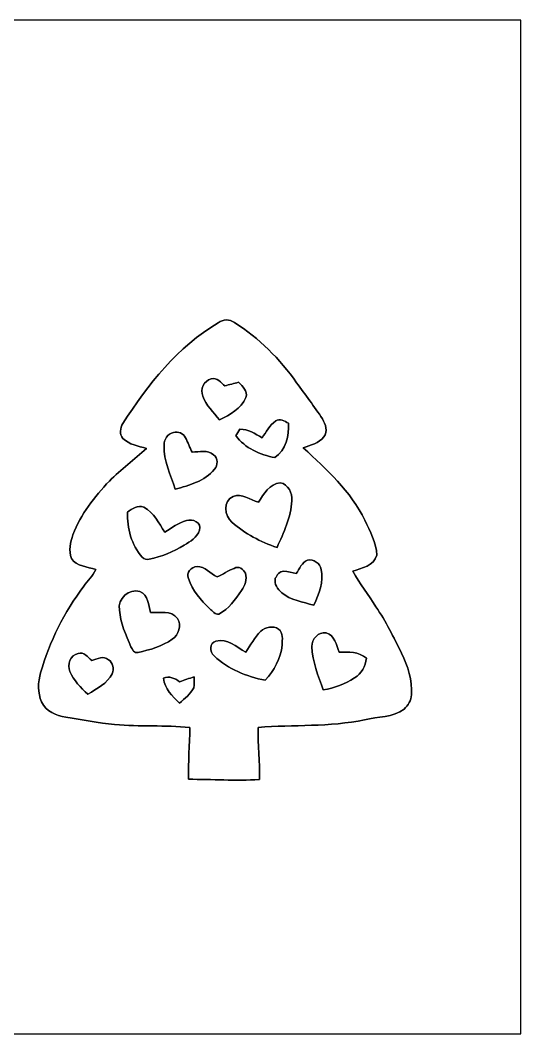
# Model space of a CAD drawing. Header units: centimetres. Extents: x -16.8 to 16.8, y -16.7 to 16.7.
# Drawn here: x 0.32 to 16.77, y -16.67 to 16.67 of the extents above; entities that cross this region are included whole.
import ezdxf

# ---------------------------------------------------------------- set-up
doc = ezdxf.new("R2010")
doc.units = ezdxf.units.CM
doc.header["$MEASUREMENT"] = 0
doc.layers.add('Layer 1', color=7, linetype='Continuous')

msp = doc.modelspace()

# ---------------------------------------------------------------- linework, layer by layer
at = {"layer": 'Layer 1', "color": 7}
for points, knots in [([(-16.77458, 16.66875), (-16.77458, 16.66875), (16.77458, 16.66875), (16.77458, 16.66875), (16.77458, 16.66875), (16.77458, 16.66875), (16.77458, -16.66875), (16.77458, -16.66875), (16.77458, -16.66875), (16.77458, -16.66875), (-16.77458, -16.66875), (-16.77458, -16.66875), (-16.77458, -16.66875), (-16.77458, -16.66875), (-16.77458, 16.66875), (-16.77458, 16.66875), (-16.77458, 16.66875), (-16.77458, 16.66875), (-16.77458, 16.66875), (-16.77458, 16.66875)], [0, 0, 0, 0, 0.16666667, 0.16666667, 0.16666667, 0.16666667, 0.33333333, 0.33333333, 0.33333333, 0.33333333, 0.5, 0.5, 0.5, 0.5, 0.66666667, 0.66666667, 0.66666667, 0.66666667, 1, 1, 1, 1]), ([(6.82907, 6.71689), (5.49592, 5.93161), (4.51344, 4.68524), (3.6897, 3.40113), (3.6897, 3.40113), (3.60504, 3.25896), (3.57399, 3.048), (3.69252, 2.91641), (3.69252, 2.91641), (3.90384, 2.70969), (4.20017, 2.65395), (4.47463, 2.58516), (4.47463, 2.58516), (4.07282, 2.22074), (3.63255, 1.89865), (3.24979, 1.51271), (3.24979, 1.51271), (2.76013, 0.99413), (2.30964, 0.41875), (2.05105, -0.25259), (2.05105, -0.25259), (1.97238, -0.49706), (1.89794, -0.78246), (2.00307, -1.03082), (2.00307, -1.03082), (2.17523, -1.29611), (2.53012, -1.30563), (2.80035, -1.403), (2.80035, -1.403), (2.70193, -1.6069), (2.53965, -1.76777), (2.40665, -1.94839), (2.40665, -1.94839), (1.76883, -2.80035), (1.27917, -3.76626), (0.99025, -4.79178), (0.99025, -4.79178), (0.89464, -5.10328), (0.89182, -5.45218), (1.01953, -5.75557), (1.01953, -5.75557), (1.16099, -6.05755), (1.50354, -6.21559), (1.82139, -6.25087), (1.82139, -6.25087), (2.3555, -6.33201), (2.8829, -6.45936), (3.42336, -6.49534), (3.42336, -6.49534), (4.24674, -6.56978), (5.07577, -6.51686), (5.89915, -6.59377), (5.89915, -6.59377), (5.88151, -7.16174), (5.8487, -7.72936), (5.84659, -8.29769), (5.84659, -8.29769), (6.62552, -8.30051), (7.40445, -8.35519), (8.18303, -8.30474), (8.18303, -8.30474), (8.20455, -7.73324), (8.12447, -7.16421), (8.13999, -6.59306), (8.13999, -6.59306), (9.30698, -6.50099), (10.48949, -6.58213), (11.64272, -6.34294), (11.64272, -6.34294), (12.07382, -6.2357), (12.56877, -6.2678), (12.94024, -5.99017), (12.94024, -5.99017), (13.06407, -5.86599), (13.18154, -5.70548), (13.18119, -5.52238), (13.18119, -5.52238), (13.21894, -5.04049), (13.0616, -4.57588), (12.85487, -4.14902), (12.85487, -4.14902), (12.59664, -3.62973), (12.34475, -3.1048), (12.0142, -2.62678), (12.0142, -2.62678), (11.76443, -2.23273), (11.48186, -1.85914), (11.25396, -1.45203), (11.25396, -1.45203), (11.55065, -1.36172), (11.93871, -1.27282), (12.04454, -0.93063), (12.04454, -0.93063), (12.01808, -0.51964), (11.83111, -0.14041), (11.65296, 0.22437), (11.65296, 0.22437), (11.18447, 1.17193), (10.38931, 1.89336), (9.62625, 2.60103), (9.62625, 2.60103), (9.86684, 2.68605), (10.13142, 2.76119), (10.30076, 2.9651), (10.30076, 2.9651), (10.43481, 3.13831), (10.36179, 3.38384), (10.25631, 3.55353), (10.25631, 3.55353), (9.99278, 3.96558), (9.68269, 4.34516), (9.40364, 4.74663), (9.40364, 4.74663), (8.85366, 5.52556), (8.17139, 6.22124), (7.36, 6.72747), (7.36, 6.72747), (7.20372, 6.84248), (6.98218, 6.83577), (6.82907, 6.71689), (6.82907, 6.71689), (6.82907, 6.71689), (6.82907, 6.71689), (6.82907, 6.71689)], [0, 0, 0, 0, 0.03125, 0.03125, 0.03125, 0.03125, 0.0625, 0.0625, 0.0625, 0.0625, 0.09375, 0.09375, 0.09375, 0.09375, 0.125, 0.125, 0.125, 0.125, 0.15625, 0.15625, 0.15625, 0.15625, 0.1875, 0.1875, 0.1875, 0.1875, 0.21875, 0.21875, 0.21875, 0.21875, 0.25, 0.25, 0.25, 0.25, 0.28125, 0.28125, 0.28125, 0.28125, 0.3125, 0.3125, 0.3125, 0.3125, 0.34375, 0.34375, 0.34375, 0.34375, 0.375, 0.375, 0.375, 0.375, 0.40625, 0.40625, 0.40625, 0.40625, 0.4375, 0.4375, 0.4375, 0.4375, 0.46875, 0.46875, 0.46875, 0.46875, 0.5, 0.5, 0.5, 0.5, 0.53125, 0.53125, 0.53125, 0.53125, 0.5625, 0.5625, 0.5625, 0.5625, 0.59375, 0.59375, 0.59375, 0.59375, 0.625, 0.625, 0.625, 0.625, 0.65625, 0.65625, 0.65625, 0.65625, 0.6875, 0.6875, 0.6875, 0.6875, 0.71875, 0.71875, 0.71875, 0.71875, 0.75, 0.75, 0.75, 0.75, 0.78125, 0.78125, 0.78125, 0.78125, 0.8125, 0.8125, 0.8125, 0.8125, 0.84375, 0.84375, 0.84375, 0.84375, 0.875, 0.875, 0.875, 0.875, 0.90625, 0.90625, 0.90625, 0.90625, 0.9375, 0.9375, 0.9375, 0.9375, 1, 1, 1, 1]), ([(6.59377, 4.86904), (6.79485, 4.93818), (6.91515, 4.74274), (7.04779, 4.63868), (7.04779, 4.63868), (7.19667, 4.68207), (7.34483, 4.72616), (7.49617, 4.76003), (7.49617, 4.76003), (7.63235, 4.62386), (7.80944, 4.4764), (7.7403, 4.25485), (7.7403, 4.25485), (7.58119, 3.89255), (7.21289, 3.6957), (6.87529, 3.52531), (6.87529, 3.52531), (6.66962, 3.76978), (6.43114, 4.00332), (6.31931, 4.30918), (6.31931, 4.30918), (6.23147, 4.52931), (6.36023, 4.81471), (6.59377, 4.86904)], [0, 0, 0, 0, 0.14285714, 0.14285714, 0.14285714, 0.14285714, 0.28571429, 0.28571429, 0.28571429, 0.28571429, 0.42857143, 0.42857143, 0.42857143, 0.42857143, 0.57142857, 0.57142857, 0.57142857, 0.57142857, 0.71428571, 0.71428571, 0.71428571, 0.71428571, 1, 1, 1, 1]), ([(8.71855, 3.48756), (8.85966, 3.57188), (9.01206, 3.48721), (9.13624, 3.41489), (9.13624, 3.41489), (9.1627, 3.00461), (9.04981, 2.52554), (8.6935, 2.28177), (8.6935, 2.28177), (8.20879, 2.37384), (7.70184, 2.58939), (7.4108, 3.00708), (7.4108, 3.00708), (7.45455, 3.07622), (7.49794, 3.14501), (7.54204, 3.21381), (7.54204, 3.21381), (7.81756, 3.22333), (8.04721, 3.07058), (8.26876, 2.93017), (8.26876, 2.93017), (8.40246, 3.12702), (8.51994, 3.34751), (8.71855, 3.48756)], [0, 0, 0, 0, 0.14285714, 0.14285714, 0.14285714, 0.14285714, 0.28571429, 0.28571429, 0.28571429, 0.28571429, 0.42857143, 0.42857143, 0.42857143, 0.42857143, 0.57142857, 0.57142857, 0.57142857, 0.57142857, 0.71428571, 0.71428571, 0.71428571, 0.71428571, 1, 1, 1, 1]), ([(5.35905, 3.10797), (5.51356, 3.16089), (5.68113, 3.07093), (5.75345, 2.93476), (5.75345, 2.93476), (5.83142, 2.78024), (5.89527, 2.61796), (5.97112, 2.46204), (5.97112, 2.46204), (6.20818, 2.46839), (6.47876, 2.54847), (6.67738, 2.37384), (6.67738, 2.37384), (6.82378, 2.26589), (6.82272, 2.03094), (6.70772, 1.89865), (6.70772, 1.89865), (6.38775, 1.51095), (5.8801, 1.37054), (5.41726, 1.24001), (5.41726, 1.24001), (5.2645, 1.71274), (5.03343, 2.17805), (5.04719, 2.6857), (5.04719, 2.6857), (5.03555, 2.87267), (5.16608, 3.08116), (5.35905, 3.10797)], [0, 0, 0, 0, 0.125, 0.125, 0.125, 0.125, 0.25, 0.25, 0.25, 0.25, 0.375, 0.375, 0.375, 0.375, 0.5, 0.5, 0.5, 0.5, 0.625, 0.625, 0.625, 0.625, 0.75, 0.75, 0.75, 0.75, 1, 1, 1, 1]), ([(8.14776, 0.81527), (8.3252, 1.07668), (8.51747, 1.42628), (8.86954, 1.45556), (8.86954, 1.45556), (9.1313, 1.4097), (9.27347, 1.11125), (9.25195, 0.86466), (9.25195, 0.86466), (9.21561, 0.32173), (8.98631, -0.18486), (8.76159, -0.67239), (8.76159, -0.67239), (8.22078, -0.49812), (7.71278, -0.21414), (7.28133, 0.15522), (7.28133, 0.15522), (7.0298, 0.36124), (6.97301, 0.86748), (7.31802, 1.00718), (7.31802, 1.00718), (7.61294, 1.11513), (7.87329, 0.88688), (8.14776, 0.81527)], [0, 0, 0, 0, 0.14285714, 0.14285714, 0.14285714, 0.14285714, 0.28571429, 0.28571429, 0.28571429, 0.28571429, 0.42857143, 0.42857143, 0.42857143, 0.42857143, 0.57142857, 0.57142857, 0.57142857, 0.57142857, 0.71428571, 0.71428571, 0.71428571, 0.71428571, 1, 1, 1, 1]), ([(3.84175, 0.48966), (3.99838, 0.59902), (4.18147, 0.73589), (4.38538, 0.64946), (4.38538, 0.64946), (4.72017, 0.48189), (4.86727, 0.11994), (5.07189, -0.17145), (5.07189, -0.17145), (5.30472, -0.03669), (5.51921, 0.14217), (5.78379, 0.21167), (5.78379, 0.21167), (5.98064, 0.28469), (6.30379, 0.14534), (6.2103, -0.10936), (6.2103, -0.10936), (6.13904, -0.34219), (5.90303, -0.47554), (5.71112, -0.59725), (5.71112, -0.59725), (5.35199, -0.80786), (4.9657, -0.98319), (4.55507, -1.06186), (4.55507, -1.06186), (4.47534, -1.07809), (4.38503, -1.06116), (4.33105, -0.9966), (4.33105, -0.9966), (3.97369, -0.59196), (3.83117, -0.04163), (3.84175, 0.48966)], [0, 0, 0, 0, 0.11111111, 0.11111111, 0.11111111, 0.11111111, 0.22222222, 0.22222222, 0.22222222, 0.22222222, 0.33333333, 0.33333333, 0.33333333, 0.33333333, 0.44444444, 0.44444444, 0.44444444, 0.44444444, 0.55555556, 0.55555556, 0.55555556, 0.55555556, 0.66666667, 0.66666667, 0.66666667, 0.66666667, 0.77777778, 0.77777778, 0.77777778, 0.77777778, 1, 1, 1, 1]), ([(6.13269, -1.29822), (6.39374, -1.29258), (6.56449, -1.54376), (6.79168, -1.63477), (6.79168, -1.63477), (6.99523, -1.57868), (7.1501, -1.41287), (7.35789, -1.36349), (7.35789, -1.36349), (7.50147, -1.26259), (7.6648, -1.39206), (7.72054, -1.52259), (7.72054, -1.52259), (7.78686, -1.72261), (7.70714, -1.92723), (7.59566, -2.09197), (7.59566, -2.09197), (7.39457, -2.3876), (7.17056, -2.68993), (6.85236, -2.86773), (6.85236, -2.86773), (6.72571, -2.89489), (6.63963, -2.75802), (6.55073, -2.69275), (6.55073, -2.69275), (6.26745, -2.40489), (5.96759, -2.09444), (5.85611, -1.6951), (5.85611, -1.6951), (5.75204, -1.49648), (5.94889, -1.31374), (6.13269, -1.29822)], [0, 0, 0, 0, 0.11111111, 0.11111111, 0.11111111, 0.11111111, 0.22222222, 0.22222222, 0.22222222, 0.22222222, 0.33333333, 0.33333333, 0.33333333, 0.33333333, 0.44444444, 0.44444444, 0.44444444, 0.44444444, 0.55555556, 0.55555556, 0.55555556, 0.55555556, 0.66666667, 0.66666667, 0.66666667, 0.66666667, 0.77777778, 0.77777778, 0.77777778, 0.77777778, 1, 1, 1, 1]), ([(9.76559, -1.08761), (9.95856, -1.05622), (10.18328, -1.18851), (10.21362, -1.39277), (10.21362, -1.39277), (10.30711, -1.7974), (10.14166, -2.20627), (9.97267, -2.56857), (9.97267, -2.56857), (9.60755, -2.47191), (9.21385, -2.41018), (8.91505, -2.16182), (8.91505, -2.16182), (8.78099, -2.04576), (8.65787, -1.87537), (8.70585, -1.68628), (8.70585, -1.68628), (8.76159, -1.5808), (8.85014, -1.45133), (8.98384, -1.45556), (8.98384, -1.45556), (9.12319, -1.46156), (9.25689, -1.50883), (9.39377, -1.53247), (9.39377, -1.53247), (9.49819, -1.37301), (9.58144, -1.16769), (9.76559, -1.08761)], [0, 0, 0, 0, 0.125, 0.125, 0.125, 0.125, 0.25, 0.25, 0.25, 0.25, 0.375, 0.375, 0.375, 0.375, 0.5, 0.5, 0.5, 0.5, 0.625, 0.625, 0.625, 0.625, 0.75, 0.75, 0.75, 0.75, 1, 1, 1, 1]), ([(3.58316, -2.73262), (3.50097, -2.36784), (3.90278, -2.00554), (4.25591, -2.12654), (4.25591, -2.12654), (4.53143, -2.23908), (4.53002, -2.56505), (4.6041, -2.81129), (4.6041, -2.81129), (4.90784, -2.82998), (5.27332, -2.72732), (5.49487, -3.00602), (5.49487, -3.00602), (5.63104, -3.23885), (5.5312, -3.54436), (5.31671, -3.69252), (5.31671, -3.69252), (4.98475, -3.92677), (4.58364, -4.04107), (4.19135, -4.12574), (4.19135, -4.12574), (4.07176, -4.15925), (4.00297, -4.03013), (3.96028, -3.94159), (3.96028, -3.94159), (3.79483, -3.55388), (3.60821, -3.15948), (3.58316, -2.73262)], [0, 0, 0, 0, 0.125, 0.125, 0.125, 0.125, 0.25, 0.25, 0.25, 0.25, 0.375, 0.375, 0.375, 0.375, 0.5, 0.5, 0.5, 0.5, 0.625, 0.625, 0.625, 0.625, 0.75, 0.75, 0.75, 0.75, 1, 1, 1, 1]), ([(8.22678, -3.429), (8.37636, -3.28789), (8.63741, -3.23885), (8.81133, -3.35915), (8.81133, -3.35915), (8.97467, -3.47768), (8.93551, -3.71052), (8.92916, -3.88373), (8.92916, -3.88373), (8.90023, -4.32435), (8.65752, -4.71699), (8.37565, -5.04366), (8.37565, -5.04366), (7.7657, -4.91419), (7.15081, -4.67924), (6.69572, -4.24074), (6.69572, -4.24074), (6.54332, -4.11339), (6.52251, -3.80894), (6.75428, -3.75532), (6.75428, -3.75532), (7.11976, -3.65443), (7.43162, -3.94899), (7.73254, -4.11692), (7.73254, -4.11692), (7.88811, -3.88161), (8.02922, -3.63255), (8.22678, -3.429)], [0, 0, 0, 0, 0.125, 0.125, 0.125, 0.125, 0.25, 0.25, 0.25, 0.25, 0.375, 0.375, 0.375, 0.375, 0.5, 0.5, 0.5, 0.5, 0.625, 0.625, 0.625, 0.625, 0.75, 0.75, 0.75, 0.75, 1, 1, 1, 1]), ([(9.90318, -3.93277), (9.91023, -3.6897), (10.11696, -3.435), (10.37802, -3.48615), (10.37802, -3.48615), (10.66306, -3.55812), (10.70892, -3.88655), (10.80523, -4.11974), (10.80523, -4.11974), (11.11673, -4.11268), (11.45046, -4.09399), (11.70129, -4.31624), (11.70129, -4.31624), (11.66495, -4.56953), (11.54889, -4.8387), (11.309, -4.95935), (11.309, -4.95935), (11.00772, -5.17948), (10.64472, -5.28461), (10.28418, -5.36081), (10.28418, -5.36081), (10.11237, -4.89938), (9.93175, -4.42912), (9.90318, -3.93277)], [0, 0, 0, 0, 0.14285714, 0.14285714, 0.14285714, 0.14285714, 0.28571429, 0.28571429, 0.28571429, 0.28571429, 0.42857143, 0.42857143, 0.42857143, 0.42857143, 0.57142857, 0.57142857, 0.57142857, 0.57142857, 0.71428571, 0.71428571, 0.71428571, 0.71428571, 1, 1, 1, 1]), ([(2.21932, -4.16313), (2.41829, -4.09328), (2.53894, -4.2859), (2.67159, -4.3875), (2.67159, -4.3875), (2.84515, -4.34516), (3.06705, -4.21499), (3.22016, -4.36457), (3.22016, -4.36457), (3.36832, -4.46299), (3.41277, -4.66866), (3.34645, -4.82776), (3.34645, -4.82776), (3.17888, -5.1502), (2.83669, -5.30966), (2.546, -5.49875), (2.546, -5.49875), (2.31069, -5.28461), (2.07539, -5.05284), (1.94945, -4.75474), (1.94945, -4.75474), (1.85667, -4.53249), (1.96462, -4.20758), (2.21932, -4.16313)], [0, 0, 0, 0, 0.14285714, 0.14285714, 0.14285714, 0.14285714, 0.28571429, 0.28571429, 0.28571429, 0.28571429, 0.42857143, 0.42857143, 0.42857143, 0.42857143, 0.57142857, 0.57142857, 0.57142857, 0.57142857, 0.71428571, 0.71428571, 0.71428571, 0.71428571, 1, 1, 1, 1]), ([(5.02638, -4.97699), (5.21688, -4.89197), (5.4042, -4.96888), (5.55907, -5.09164), (5.55907, -5.09164), (5.715, -5.03343), (5.87199, -4.97911), (6.03285, -4.9336), (6.03285, -4.9336), (6.0325, -5.05001), (6.06178, -5.17243), (6.02509, -5.28567), (6.02509, -5.28567), (5.91009, -5.48675), (5.73793, -5.64762), (5.55766, -5.79049), (5.55766, -5.79049), (5.3146, -5.56824), (5.07894, -5.31777), (5.02638, -4.97699)], [0, 0, 0, 0, 0.16666667, 0.16666667, 0.16666667, 0.16666667, 0.33333333, 0.33333333, 0.33333333, 0.33333333, 0.5, 0.5, 0.5, 0.5, 0.66666667, 0.66666667, 0.66666667, 0.66666667, 1, 1, 1, 1])]:
    msp.add_open_spline(points, degree=3, knots=knots, dxfattribs=at)
at = {"layer": 'Layer 1', "color": 8}
for points, knots in [([(6.82907, 6.71689), (6.98218, 6.83577), (7.20372, 6.84248), (7.36, 6.72747), (7.36, 6.72747), (8.17139, 6.22124), (8.85366, 5.52556), (9.40364, 4.74663), (9.40364, 4.74663), (9.68269, 4.34516), (9.99278, 3.96558), (10.25631, 3.55353), (10.25631, 3.55353), (10.36179, 3.38384), (10.43481, 3.13831), (10.30076, 2.9651), (10.30076, 2.9651), (10.13142, 2.76119), (9.86684, 2.68605), (9.62625, 2.60103), (9.62625, 2.60103), (10.38931, 1.89336), (11.18447, 1.17193), (11.65296, 0.22437), (11.65296, 0.22437), (11.83111, -0.14041), (12.01808, -0.51964), (12.04454, -0.93063), (12.04454, -0.93063), (11.93871, -1.27282), (11.55065, -1.36172), (11.25396, -1.45203), (11.25396, -1.45203), (11.48186, -1.85914), (11.76443, -2.23273), (12.0142, -2.62678), (12.0142, -2.62678), (12.34475, -3.1048), (12.59664, -3.62973), (12.85487, -4.14902), (12.85487, -4.14902), (13.0616, -4.57588), (13.21894, -5.04049), (13.18119, -5.52238), (13.18119, -5.52238), (13.18154, -5.70548), (13.06407, -5.86599), (12.94024, -5.99017), (12.94024, -5.99017), (12.56877, -6.2678), (12.07382, -6.2357), (11.64272, -6.34294), (11.64272, -6.34294), (10.48949, -6.58213), (9.30698, -6.50099), (8.13999, -6.59306), (8.13999, -6.59306), (8.12447, -7.16421), (8.20455, -7.73324), (8.18303, -8.30474), (8.18303, -8.30474), (7.40445, -8.35519), (6.62552, -8.30051), (5.84659, -8.29769), (5.84659, -8.29769), (5.8487, -7.72936), (5.88151, -7.16174), (5.89915, -6.59377), (5.89915, -6.59377), (5.07577, -6.51686), (4.24674, -6.56978), (3.42336, -6.49534), (3.42336, -6.49534), (2.8829, -6.45936), (2.3555, -6.33201), (1.82139, -6.25087), (1.82139, -6.25087), (1.50354, -6.21559), (1.16099, -6.05755), (1.01953, -5.75557), (1.01953, -5.75557), (0.89182, -5.45218), (0.89464, -5.10328), (0.99025, -4.79178), (0.99025, -4.79178), (1.27917, -3.76626), (1.76883, -2.80035), (2.40665, -1.94839), (2.40665, -1.94839), (2.53965, -1.76777), (2.70193, -1.6069), (2.80035, -1.403), (2.80035, -1.403), (2.53012, -1.30563), (2.17523, -1.29611), (2.00307, -1.03082), (2.00307, -1.03082), (1.89794, -0.78246), (1.97238, -0.49706), (2.05105, -0.25259), (2.05105, -0.25259), (2.30964, 0.41875), (2.76013, 0.99413), (3.24979, 1.51271), (3.24979, 1.51271), (3.63255, 1.89865), (4.07282, 2.22074), (4.47463, 2.58516), (4.47463, 2.58516), (4.20017, 2.65395), (3.90384, 2.70969), (3.69252, 2.91641), (3.69252, 2.91641), (3.57399, 3.048), (3.60504, 3.25896), (3.6897, 3.40113), (3.6897, 3.40113), (4.51344, 4.68524), (5.49592, 5.93161), (6.82907, 6.71689), (6.82907, 6.71689), (6.82907, 6.71689), (6.82907, 6.71689), (6.82907, 6.71689)], [0, 0, 0, 0, 0.03125, 0.03125, 0.03125, 0.03125, 0.0625, 0.0625, 0.0625, 0.0625, 0.09375, 0.09375, 0.09375, 0.09375, 0.125, 0.125, 0.125, 0.125, 0.15625, 0.15625, 0.15625, 0.15625, 0.1875, 0.1875, 0.1875, 0.1875, 0.21875, 0.21875, 0.21875, 0.21875, 0.25, 0.25, 0.25, 0.25, 0.28125, 0.28125, 0.28125, 0.28125, 0.3125, 0.3125, 0.3125, 0.3125, 0.34375, 0.34375, 0.34375, 0.34375, 0.375, 0.375, 0.375, 0.375, 0.40625, 0.40625, 0.40625, 0.40625, 0.4375, 0.4375, 0.4375, 0.4375, 0.46875, 0.46875, 0.46875, 0.46875, 0.5, 0.5, 0.5, 0.5, 0.53125, 0.53125, 0.53125, 0.53125, 0.5625, 0.5625, 0.5625, 0.5625, 0.59375, 0.59375, 0.59375, 0.59375, 0.625, 0.625, 0.625, 0.625, 0.65625, 0.65625, 0.65625, 0.65625, 0.6875, 0.6875, 0.6875, 0.6875, 0.71875, 0.71875, 0.71875, 0.71875, 0.75, 0.75, 0.75, 0.75, 0.78125, 0.78125, 0.78125, 0.78125, 0.8125, 0.8125, 0.8125, 0.8125, 0.84375, 0.84375, 0.84375, 0.84375, 0.875, 0.875, 0.875, 0.875, 0.90625, 0.90625, 0.90625, 0.90625, 0.9375, 0.9375, 0.9375, 0.9375, 1, 1, 1, 1]), ([(6.59377, 4.86904), (6.36023, 4.81471), (6.23147, 4.52931), (6.31931, 4.30918), (6.31931, 4.30918), (6.43114, 4.00332), (6.66962, 3.76978), (6.87529, 3.52531), (6.87529, 3.52531), (7.21289, 3.6957), (7.58119, 3.89255), (7.7403, 4.25485), (7.7403, 4.25485), (7.80944, 4.4764), (7.63235, 4.62386), (7.49617, 4.76003), (7.49617, 4.76003), (7.34483, 4.72616), (7.19667, 4.68207), (7.04779, 4.63868), (7.04779, 4.63868), (6.91515, 4.74274), (6.79485, 4.93818), (6.59377, 4.86904), (6.59377, 4.86904), (6.59377, 4.86904), (6.59377, 4.86904), (6.59377, 4.86904)], [0, 0, 0, 0, 0.125, 0.125, 0.125, 0.125, 0.25, 0.25, 0.25, 0.25, 0.375, 0.375, 0.375, 0.375, 0.5, 0.5, 0.5, 0.5, 0.625, 0.625, 0.625, 0.625, 0.75, 0.75, 0.75, 0.75, 1, 1, 1, 1]), ([(8.71855, 3.48756), (8.51994, 3.34751), (8.40246, 3.12702), (8.26876, 2.93017), (8.26876, 2.93017), (8.04721, 3.07058), (7.81756, 3.22333), (7.54204, 3.21381), (7.54204, 3.21381), (7.49794, 3.14501), (7.45455, 3.07622), (7.4108, 3.00708), (7.4108, 3.00708), (7.70184, 2.58939), (8.20879, 2.37384), (8.6935, 2.28177), (8.6935, 2.28177), (9.04981, 2.52554), (9.1627, 3.00461), (9.13624, 3.41489), (9.13624, 3.41489), (9.01206, 3.48721), (8.85966, 3.57188), (8.71855, 3.48756), (8.71855, 3.48756), (8.71855, 3.48756), (8.71855, 3.48756), (8.71855, 3.48756)], [0, 0, 0, 0, 0.125, 0.125, 0.125, 0.125, 0.25, 0.25, 0.25, 0.25, 0.375, 0.375, 0.375, 0.375, 0.5, 0.5, 0.5, 0.5, 0.625, 0.625, 0.625, 0.625, 0.75, 0.75, 0.75, 0.75, 1, 1, 1, 1]), ([(5.35905, 3.10797), (5.16608, 3.08116), (5.03555, 2.87267), (5.04719, 2.6857), (5.04719, 2.6857), (5.03343, 2.17805), (5.2645, 1.71274), (5.41726, 1.24001), (5.41726, 1.24001), (5.8801, 1.37054), (6.38775, 1.51095), (6.70772, 1.89865), (6.70772, 1.89865), (6.82272, 2.03094), (6.82378, 2.26589), (6.67738, 2.37384), (6.67738, 2.37384), (6.47876, 2.54847), (6.20818, 2.46839), (5.97112, 2.46204), (5.97112, 2.46204), (5.89527, 2.61796), (5.83142, 2.78024), (5.75345, 2.93476), (5.75345, 2.93476), (5.68113, 3.07093), (5.51356, 3.16089), (5.35905, 3.10797), (5.35905, 3.10797), (5.35905, 3.10797), (5.35905, 3.10797), (5.35905, 3.10797)], [0, 0, 0, 0, 0.11111111, 0.11111111, 0.11111111, 0.11111111, 0.22222222, 0.22222222, 0.22222222, 0.22222222, 0.33333333, 0.33333333, 0.33333333, 0.33333333, 0.44444444, 0.44444444, 0.44444444, 0.44444444, 0.55555556, 0.55555556, 0.55555556, 0.55555556, 0.66666667, 0.66666667, 0.66666667, 0.66666667, 0.77777778, 0.77777778, 0.77777778, 0.77777778, 1, 1, 1, 1]), ([(8.14776, 0.81527), (7.87329, 0.88688), (7.61294, 1.11513), (7.31802, 1.00718), (7.31802, 1.00718), (6.97301, 0.86748), (7.0298, 0.36124), (7.28133, 0.15522), (7.28133, 0.15522), (7.71278, -0.21414), (8.22078, -0.49812), (8.76159, -0.67239), (8.76159, -0.67239), (8.98631, -0.18486), (9.21561, 0.32173), (9.25195, 0.86466), (9.25195, 0.86466), (9.27347, 1.11125), (9.1313, 1.4097), (8.86954, 1.45556), (8.86954, 1.45556), (8.51747, 1.42628), (8.3252, 1.07668), (8.14776, 0.81527), (8.14776, 0.81527), (8.14776, 0.81527), (8.14776, 0.81527), (8.14776, 0.81527)], [0, 0, 0, 0, 0.125, 0.125, 0.125, 0.125, 0.25, 0.25, 0.25, 0.25, 0.375, 0.375, 0.375, 0.375, 0.5, 0.5, 0.5, 0.5, 0.625, 0.625, 0.625, 0.625, 0.75, 0.75, 0.75, 0.75, 1, 1, 1, 1]), ([(3.84175, 0.48966), (3.83117, -0.04163), (3.97369, -0.59196), (4.33105, -0.9966), (4.33105, -0.9966), (4.38503, -1.06116), (4.47534, -1.07809), (4.55507, -1.06186), (4.55507, -1.06186), (4.9657, -0.98319), (5.35199, -0.80786), (5.71112, -0.59725), (5.71112, -0.59725), (5.90303, -0.47554), (6.13904, -0.34219), (6.2103, -0.10936), (6.2103, -0.10936), (6.30379, 0.14534), (5.98064, 0.28469), (5.78379, 0.21167), (5.78379, 0.21167), (5.51921, 0.14217), (5.30472, -0.03669), (5.07189, -0.17145), (5.07189, -0.17145), (4.86727, 0.11994), (4.72017, 0.48189), (4.38538, 0.64946), (4.38538, 0.64946), (4.18147, 0.73589), (3.99838, 0.59902), (3.84175, 0.48966), (3.84175, 0.48966), (3.84175, 0.48966), (3.84175, 0.48966), (3.84175, 0.48966)], [0, 0, 0, 0, 0.1, 0.1, 0.1, 0.1, 0.2, 0.2, 0.2, 0.2, 0.3, 0.3, 0.3, 0.3, 0.4, 0.4, 0.4, 0.4, 0.5, 0.5, 0.5, 0.5, 0.6, 0.6, 0.6, 0.6, 0.7, 0.7, 0.7, 0.7, 0.8, 0.8, 0.8, 0.8, 1, 1, 1, 1]), ([(6.13269, -1.29822), (5.94889, -1.31374), (5.75204, -1.49648), (5.85611, -1.6951), (5.85611, -1.6951), (5.96759, -2.09444), (6.26745, -2.40489), (6.55073, -2.69275), (6.55073, -2.69275), (6.63963, -2.75802), (6.72571, -2.89489), (6.85236, -2.86773), (6.85236, -2.86773), (7.17056, -2.68993), (7.39457, -2.3876), (7.59566, -2.09197), (7.59566, -2.09197), (7.70714, -1.92723), (7.78686, -1.72261), (7.72054, -1.52259), (7.72054, -1.52259), (7.6648, -1.39206), (7.50147, -1.26259), (7.35789, -1.36349), (7.35789, -1.36349), (7.1501, -1.41287), (6.99523, -1.57868), (6.79168, -1.63477), (6.79168, -1.63477), (6.56449, -1.54376), (6.39374, -1.29258), (6.13269, -1.29822), (6.13269, -1.29822), (6.13269, -1.29822), (6.13269, -1.29822), (6.13269, -1.29822)], [0, 0, 0, 0, 0.1, 0.1, 0.1, 0.1, 0.2, 0.2, 0.2, 0.2, 0.3, 0.3, 0.3, 0.3, 0.4, 0.4, 0.4, 0.4, 0.5, 0.5, 0.5, 0.5, 0.6, 0.6, 0.6, 0.6, 0.7, 0.7, 0.7, 0.7, 0.8, 0.8, 0.8, 0.8, 1, 1, 1, 1]), ([(9.76559, -1.08761), (9.58144, -1.16769), (9.49819, -1.37301), (9.39377, -1.53247), (9.39377, -1.53247), (9.25689, -1.50883), (9.12319, -1.46156), (8.98384, -1.45556), (8.98384, -1.45556), (8.85014, -1.45133), (8.76159, -1.5808), (8.70585, -1.68628), (8.70585, -1.68628), (8.65787, -1.87537), (8.78099, -2.04576), (8.91505, -2.16182), (8.91505, -2.16182), (9.21385, -2.41018), (9.60755, -2.47191), (9.97267, -2.56857), (9.97267, -2.56857), (10.14166, -2.20627), (10.30711, -1.7974), (10.21362, -1.39277), (10.21362, -1.39277), (10.18328, -1.18851), (9.95856, -1.05622), (9.76559, -1.08761), (9.76559, -1.08761), (9.76559, -1.08761), (9.76559, -1.08761), (9.76559, -1.08761)], [0, 0, 0, 0, 0.11111111, 0.11111111, 0.11111111, 0.11111111, 0.22222222, 0.22222222, 0.22222222, 0.22222222, 0.33333333, 0.33333333, 0.33333333, 0.33333333, 0.44444444, 0.44444444, 0.44444444, 0.44444444, 0.55555556, 0.55555556, 0.55555556, 0.55555556, 0.66666667, 0.66666667, 0.66666667, 0.66666667, 0.77777778, 0.77777778, 0.77777778, 0.77777778, 1, 1, 1, 1]), ([(3.58316, -2.73262), (3.60821, -3.15948), (3.79483, -3.55388), (3.96028, -3.94159), (3.96028, -3.94159), (4.00297, -4.03013), (4.07176, -4.15925), (4.19135, -4.12574), (4.19135, -4.12574), (4.58364, -4.04107), (4.98475, -3.92677), (5.31671, -3.69252), (5.31671, -3.69252), (5.5312, -3.54436), (5.63104, -3.23885), (5.49487, -3.00602), (5.49487, -3.00602), (5.27332, -2.72732), (4.90784, -2.82998), (4.6041, -2.81129), (4.6041, -2.81129), (4.53002, -2.56505), (4.53143, -2.23908), (4.25591, -2.12654), (4.25591, -2.12654), (3.90278, -2.00554), (3.50097, -2.36784), (3.58316, -2.73262), (3.58316, -2.73262), (3.58316, -2.73262), (3.58316, -2.73262), (3.58316, -2.73262)], [0, 0, 0, 0, 0.11111111, 0.11111111, 0.11111111, 0.11111111, 0.22222222, 0.22222222, 0.22222222, 0.22222222, 0.33333333, 0.33333333, 0.33333333, 0.33333333, 0.44444444, 0.44444444, 0.44444444, 0.44444444, 0.55555556, 0.55555556, 0.55555556, 0.55555556, 0.66666667, 0.66666667, 0.66666667, 0.66666667, 0.77777778, 0.77777778, 0.77777778, 0.77777778, 1, 1, 1, 1]), ([(8.22678, -3.429), (8.02922, -3.63255), (7.88811, -3.88161), (7.73254, -4.11692), (7.73254, -4.11692), (7.43162, -3.94899), (7.11976, -3.65443), (6.75428, -3.75532), (6.75428, -3.75532), (6.52251, -3.80894), (6.54332, -4.11339), (6.69572, -4.24074), (6.69572, -4.24074), (7.15081, -4.67924), (7.7657, -4.91419), (8.37565, -5.04366), (8.37565, -5.04366), (8.65752, -4.71699), (8.90023, -4.32435), (8.92916, -3.88373), (8.92916, -3.88373), (8.93551, -3.71052), (8.97467, -3.47768), (8.81133, -3.35915), (8.81133, -3.35915), (8.63741, -3.23885), (8.37636, -3.28789), (8.22678, -3.429), (8.22678, -3.429), (8.22678, -3.429), (8.22678, -3.429), (8.22678, -3.429)], [0, 0, 0, 0, 0.11111111, 0.11111111, 0.11111111, 0.11111111, 0.22222222, 0.22222222, 0.22222222, 0.22222222, 0.33333333, 0.33333333, 0.33333333, 0.33333333, 0.44444444, 0.44444444, 0.44444444, 0.44444444, 0.55555556, 0.55555556, 0.55555556, 0.55555556, 0.66666667, 0.66666667, 0.66666667, 0.66666667, 0.77777778, 0.77777778, 0.77777778, 0.77777778, 1, 1, 1, 1]), ([(9.90318, -3.93277), (9.93175, -4.42912), (10.11237, -4.89938), (10.28418, -5.36081), (10.28418, -5.36081), (10.64472, -5.28461), (11.00772, -5.17948), (11.309, -4.95935), (11.309, -4.95935), (11.54889, -4.8387), (11.66495, -4.56953), (11.70129, -4.31624), (11.70129, -4.31624), (11.45046, -4.09399), (11.11673, -4.11268), (10.80523, -4.11974), (10.80523, -4.11974), (10.70892, -3.88655), (10.66306, -3.55812), (10.37802, -3.48615), (10.37802, -3.48615), (10.11696, -3.435), (9.91023, -3.6897), (9.90318, -3.93277), (9.90318, -3.93277), (9.90318, -3.93277), (9.90318, -3.93277), (9.90318, -3.93277)], [0, 0, 0, 0, 0.125, 0.125, 0.125, 0.125, 0.25, 0.25, 0.25, 0.25, 0.375, 0.375, 0.375, 0.375, 0.5, 0.5, 0.5, 0.5, 0.625, 0.625, 0.625, 0.625, 0.75, 0.75, 0.75, 0.75, 1, 1, 1, 1]), ([(2.21932, -4.16313), (1.96462, -4.20758), (1.85667, -4.53249), (1.94945, -4.75474), (1.94945, -4.75474), (2.07539, -5.05284), (2.31069, -5.28461), (2.546, -5.49875), (2.546, -5.49875), (2.83669, -5.30966), (3.17888, -5.1502), (3.34645, -4.82776), (3.34645, -4.82776), (3.41277, -4.66866), (3.36832, -4.46299), (3.22016, -4.36457), (3.22016, -4.36457), (3.06705, -4.21499), (2.84515, -4.34516), (2.67159, -4.3875), (2.67159, -4.3875), (2.53894, -4.2859), (2.41829, -4.09328), (2.21932, -4.16313), (2.21932, -4.16313), (2.21932, -4.16313), (2.21932, -4.16313), (2.21932, -4.16313)], [0, 0, 0, 0, 0.125, 0.125, 0.125, 0.125, 0.25, 0.25, 0.25, 0.25, 0.375, 0.375, 0.375, 0.375, 0.5, 0.5, 0.5, 0.5, 0.625, 0.625, 0.625, 0.625, 0.75, 0.75, 0.75, 0.75, 1, 1, 1, 1]), ([(5.02638, -4.97699), (5.07894, -5.31777), (5.3146, -5.56824), (5.55766, -5.79049), (5.55766, -5.79049), (5.73793, -5.64762), (5.91009, -5.48675), (6.02509, -5.28567), (6.02509, -5.28567), (6.06178, -5.17243), (6.0325, -5.05001), (6.03285, -4.9336), (6.03285, -4.9336), (5.87199, -4.97911), (5.715, -5.03343), (5.55907, -5.09164), (5.55907, -5.09164), (5.4042, -4.96888), (5.21688, -4.89197), (5.02638, -4.97699)], [0, 0, 0, 0, 0.16666667, 0.16666667, 0.16666667, 0.16666667, 0.33333333, 0.33333333, 0.33333333, 0.33333333, 0.5, 0.5, 0.5, 0.5, 0.66666667, 0.66666667, 0.66666667, 0.66666667, 1, 1, 1, 1])]:
    msp.add_open_spline(points, degree=3, knots=knots, dxfattribs=at)

doc.saveas('drawing.dxf')
